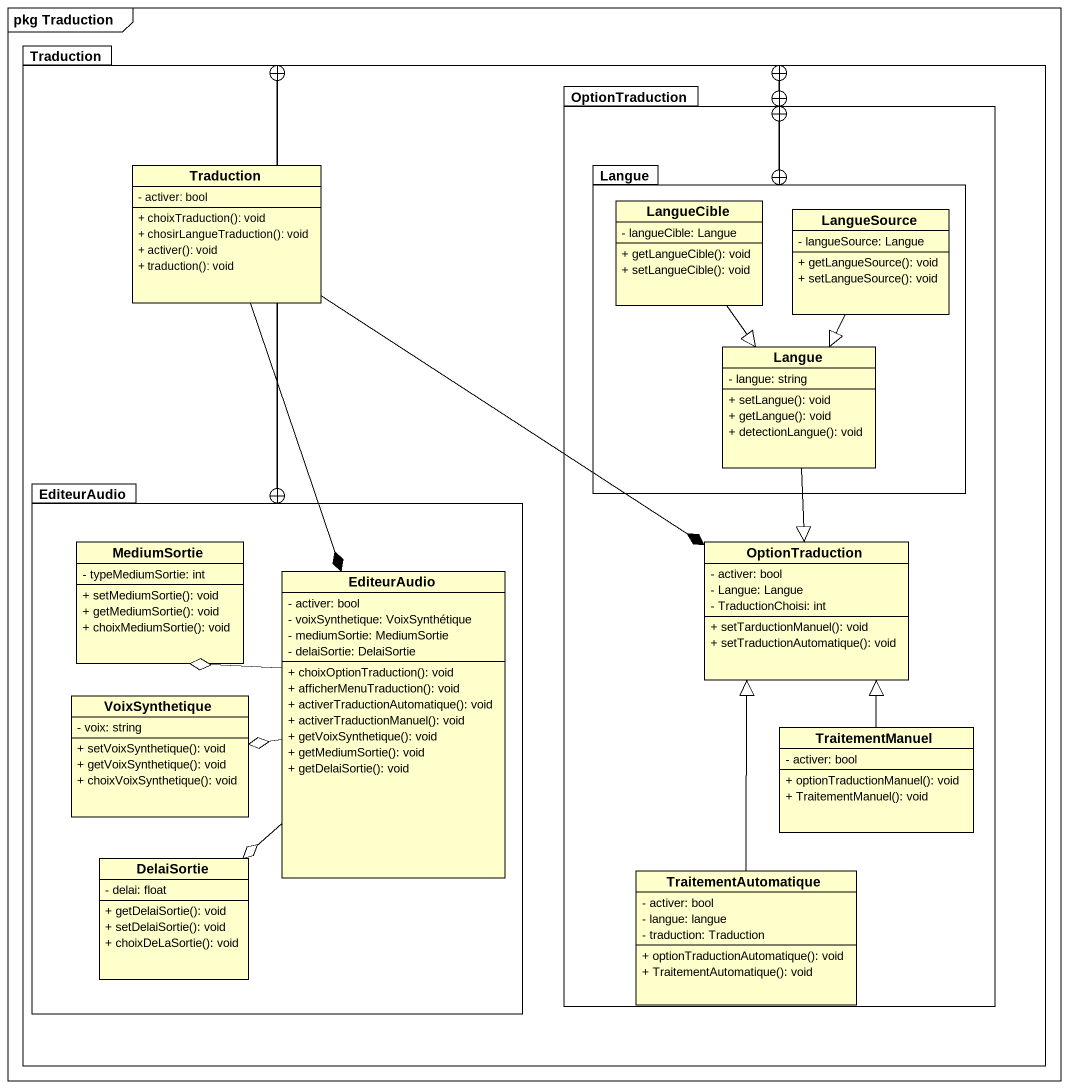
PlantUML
@startuml
mainframe pkg Traduction
hide circle
hide empty members
skinparam classAttributeIconSize 0
package Traduction {
  package OptionTraduction {
    package Langue {
      class LangueCible {
        - langueCible: Langue
        + getLangueCible(): void
        + setLangueCible(): void
      }
      class LangueSource {
        - langueSource: Langue
        + getLangueSource(): void
        + setLangueSource(): void
      }
      class "Langue" as Langue_2 {
        - langue: string
        + setLangue(): void
        + getLangue(): void
        + detectionLangue(): void
      }
    }
    class "OptionTraduction" as OptionTraduction_2 {
      - activer: bool
      - Langue: Langue
      - TraductionChoisi: int
      + setTarductionManuel(): void
      + setTraductionAutomatique(): void
    }
    class TraitementManuel {
      - activer: bool
      + optionTraductionManuel(): void
      + TraitementManuel(): void
    }
    class TraitementAutomatique {
      - activer: bool
      - langue: langue
      - traduction: Traduction
      + optionTraductionAutomatique(): void
      + TraitementAutomatique(): void
    }
  }
  class "Traduction" as Traduction_2 {
    - activer: bool
    + choixTraduction(): void
    + chosirLangueTraduction(): void
    + activer(): void
    + traduction(): void
  }
  package EditeurAudio {
    class MediumSortie {
      - typeMediumSortie: int
      + setMediumSortie(): void
      + getMediumSortie(): void
      + choixMediumSortie(): void
    }
    class "EditeurAudio" as EditeurAudio_2 {
      - activer: bool
      - voixSynthetique: VoixSynthétique
      - mediumSortie: MediumSortie
      - delaiSortie: DelaiSortie
      + choixOptionTraduction(): void
      + afficherMenuTraduction(): void
      + activerTraductionAutomatique(): void
      + activerTraductionManuel(): void
      + getVoixSynthetique(): void
      + getMediumSortie(): void
      + getDelaiSortie(): void
    }
    class VoixSynthetique {
      - voix: string
      + setVoixSynthetique(): void
      + getVoixSynthetique(): void
      + choixVoixSynthetique(): void
    }
    class DelaiSortie {
      - delai: float
      + getDelaiSortie(): void
      + setDelaiSortie(): void
      + choixDeLaSortie(): void
    }
  }
}
Traduction -right-+ OptionTraduction
Traduction --+ EditeurAudio
OptionTraduction -up-+ Langue
Traduction_2 --* EditeurAudio_2
Traduction_2 --* OptionTraduction_2
Langue --+ Traduction
Langue --+ OptionTraduction
Langue --+ OptionTraduction
Langue --+ OptionTraduction
LangueCible --|> Langue_2
LangueSource --|> Langue_2
Langue_2 --|> OptionTraduction_2
EditeurAudio -up-+ Traduction
EditeurAudio_2 -left-o MediumSortie
EditeurAudio_2 -left-o VoixSynthetique
EditeurAudio_2 --o DelaiSortie
TraitementManuel -up-|> OptionTraduction_2
TraitementAutomatique -up-|> OptionTraduction_2
@enduml
